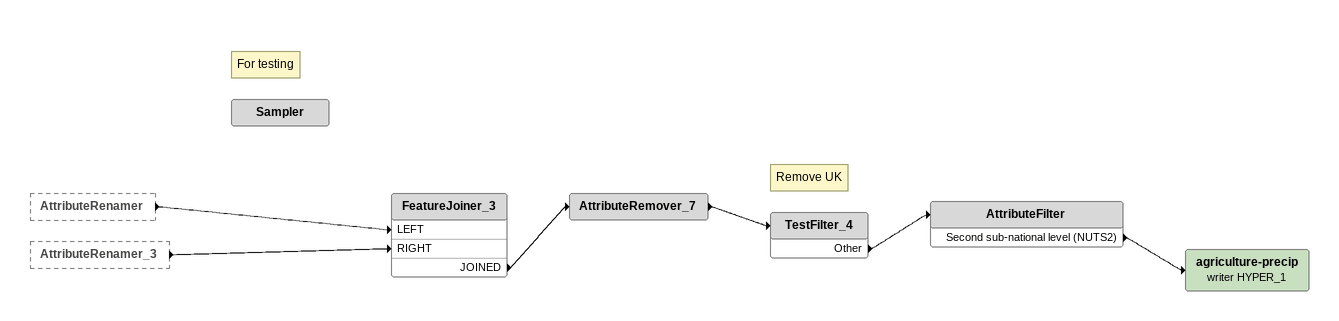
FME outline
AttributeRenamer [outside]
    -> FeatureJoiner_3 [LEFT]
AttributeRenamer_3 [outside]
    -> FeatureJoiner_3 [RIGHT]
FeatureJoiner_3
    JOINED -> AttributeRemover_7
AttributeRemover_7
    -> TestFilter_4
Note: Remove UK
TestFilter_4
    Other -> AttributeFilter
AttributeFilter
    Second sub-national level (NUTS2) -> agriculture-precip (writer HYPER_1)
agriculture-precip (writer HYPER_1)
Note: For testing
Sampler
